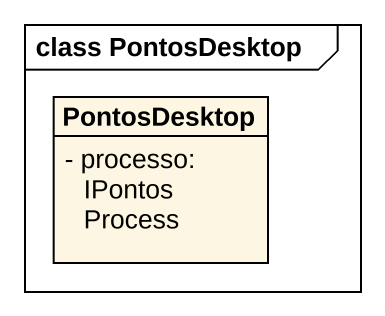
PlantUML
@startuml
mainframe class PontosDesktop
hide circle
hide empty members
skinparam classAttributeIconSize 0
class PontosDesktop {
  - processo: IPontosProcess
}
@enduml
